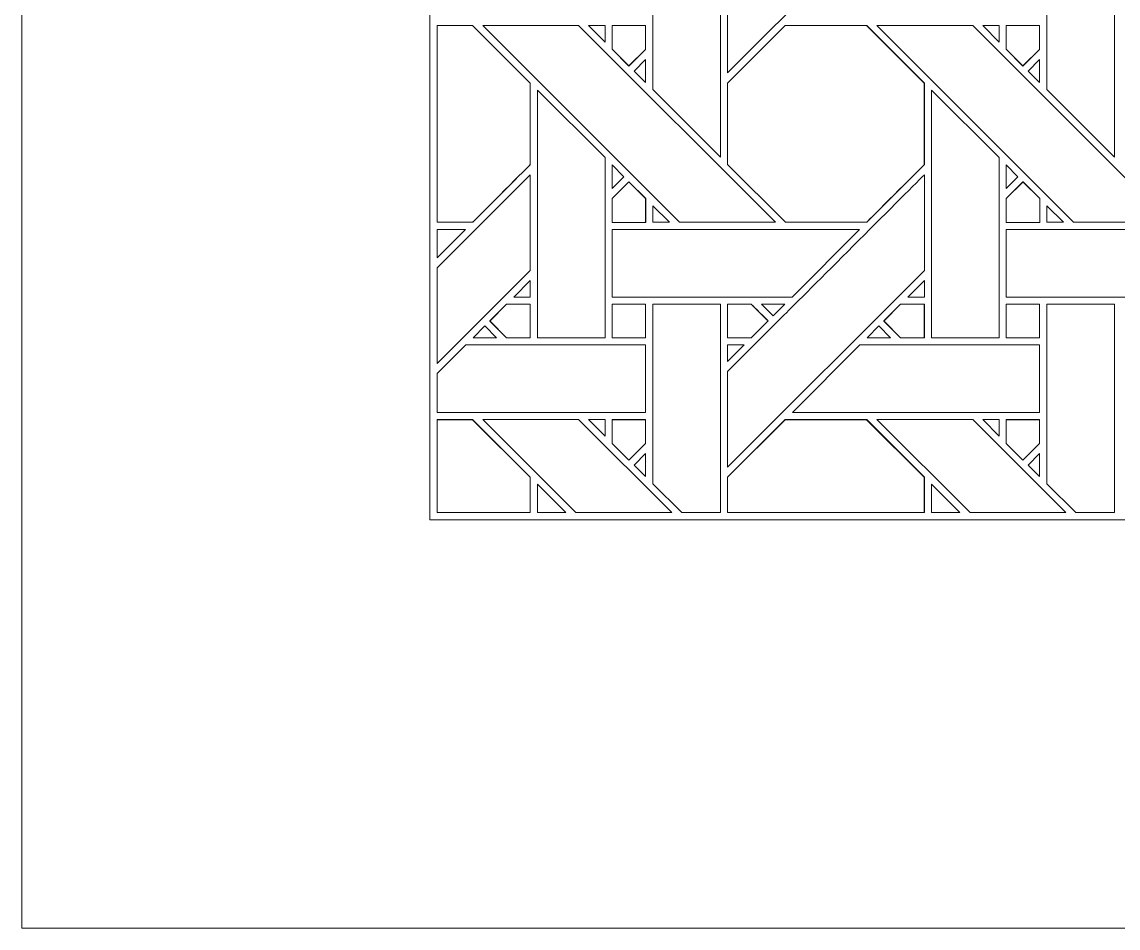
# Model space of a CAD drawing. Header units: inches. Extents: x 2.4 to 22.4, y -0.9 to 19.1.
# Drawn here: x 2.383 to 5.022, y -0.905 to 1.276 of the extents above; entities that cross this region are included whole.
import ezdxf

# ---------------------------------------------------------------- set-up
doc = ezdxf.new("R2010")
doc.units = ezdxf.units.IN
doc.header["$MEASUREMENT"] = 0
doc.layers.add('Design', color=7, linetype='Continuous', lineweight=0)

msp = doc.modelspace()

# ---------------------------------------------------------------- linework, layer by layer
at = {"layer": 'Design'}
for points, knots in [([(2.3829, 19.0948), (2.3829, 19.0948), (2.3829, -0.9052), (2.3829, -0.9052), (2.3829, -0.9052), (22.3829, -0.9052), (22.3829, -0.9052), (22.3829, -0.9052), (22.3829, 19.0948), (22.3829, 19.0948), (22.3829, 19.0948), (2.3829, 19.0948), (2.3829, 19.0948)], [0, 0, 0, 0, 1, 1, 1, 2, 2, 2, 3, 3, 3, 4, 4, 4, 4]), ([(3.3653, 18.1123), (3.3653, 18.1123), (3.3653, 0.0772), (3.3653, 0.0772), (3.3653, 0.0772), (21.4004, 0.0772), (21.4004, 0.0772), (21.4004, 0.0772), (21.4004, 18.1123), (21.4004, 18.1123), (21.4004, 18.1123), (3.3653, 18.1123), (3.3653, 18.1123)], [0, 0, 0, 0, 1, 1, 1, 2, 2, 2, 3, 3, 3, 4, 4, 4, 4]), ([(4.2182, 1.5196), (4.2676, 1.5687), (4.5001, 1.8014), (4.5555, 1.8569), (4.5555, 1.8569), (4.5555, 1.6268), (4.5555, 1.6268), (4.5555, 1.6268), (4.0818, 1.1532), (4.0818, 1.1532), (4.0818, 1.1532), (4.0818, 1.3833), (4.0818, 1.3833), (4.0818, 1.3833), (4.2182, 1.5196), (4.2182, 1.5196)], [0, 0, 0, 0, 1, 1, 1, 2, 2, 2, 3, 3, 3, 4, 4, 4, 5, 5, 5, 5]), ([(4.0647, 1.5454), (4.0647, 1.5454), (4.0647, 0.9503), (4.0647, 0.9503), (4.0647, 0.9503), (3.9018, 1.1132), (3.9018, 1.1132), (3.9018, 1.1132), (3.9018, 1.5454), (3.9018, 1.5454), (3.9018, 1.5454), (4.0647, 1.5454), (4.0647, 1.5454)], [0, 0, 0, 0, 1, 1, 1, 2, 2, 2, 3, 3, 3, 4, 4, 4, 4]), ([(5.0134, 1.5454), (5.0134, 1.5454), (5.0134, 0.9503), (5.0134, 0.9503), (5.0134, 0.9503), (4.8505, 1.1132), (4.8505, 1.1132), (4.8505, 1.1132), (4.8505, 1.5454), (4.8505, 1.5454), (4.8505, 1.5454), (5.0134, 1.5454), (5.0134, 1.5454)], [0, 0, 0, 0, 1, 1, 1, 2, 2, 2, 3, 3, 3, 4, 4, 4, 4]), ([(3.4679, 1.2674), (3.4679, 1.2674), (3.6066, 1.1287), (3.6066, 1.1287), (3.6066, 1.1287), (3.6066, 0.9324), (3.6066, 0.9324), (3.5888, 0.9145), (3.4769, 0.8028), (3.4679, 0.7938), (3.4679, 0.7938), (3.3829, 0.7938), (3.3829, 0.7938), (3.3829, 0.7938), (3.3829, 1.2674), (3.3829, 1.2674), (3.3829, 1.2674), (3.4679, 1.2674), (3.4679, 1.2674)], [0, 0, 0, 0, 1, 1, 1, 2, 2, 2, 3, 3, 3, 4, 4, 4, 5, 5, 5, 6, 6, 6, 6]), ([(3.468, 1.2674), (3.468, 1.2674), (3.6068, 1.1288), (3.6068, 1.1288), (3.6068, 1.1288), (3.6068, 0.9326), (3.6068, 0.9326), (3.5888, 0.9144), (3.4769, 0.8026), (3.4681, 0.7938), (3.4681, 0.7938), (3.3829, 0.7938), (3.3829, 0.7938), (3.3829, 0.7938), (3.3829, 1.2674), (3.3829, 1.2674), (3.3829, 1.2674), (3.468, 1.2674), (3.468, 1.2674)], [0, 0, 0, 0, 1, 1, 1, 2, 2, 2, 3, 3, 3, 4, 4, 4, 5, 5, 5, 6, 6, 6, 6]), ([(3.4923, 1.2675), (3.4923, 1.2675), (3.7232, 1.2675), (3.7232, 1.2675), (3.7232, 1.2675), (4.1969, 0.7939), (4.1969, 0.7939), (4.1969, 0.7939), (3.9658, 0.7939), (3.9658, 0.7939), (3.9658, 0.7939), (3.4923, 1.2675), (3.4923, 1.2675)], [0, 0, 0, 0, 1, 1, 1, 2, 2, 2, 3, 3, 3, 4, 4, 4, 4]), ([(3.7473, 1.2675), (3.7473, 1.2675), (3.7868, 1.2675), (3.7868, 1.2675), (3.7868, 1.2675), (3.7868, 1.2277), (3.7868, 1.2277), (3.7868, 1.2277), (3.7473, 1.2675), (3.7473, 1.2675)], [0, 0, 0, 0, 1, 1, 1, 2, 2, 2, 3, 3, 3, 3]), ([(3.8841, 1.2674), (3.8841, 1.2674), (3.8841, 1.2098), (3.8841, 1.2098), (3.8841, 1.2098), (3.8441, 1.1698), (3.8441, 1.1698), (3.8441, 1.1698), (3.8038, 1.2102), (3.8038, 1.2102), (3.8038, 1.2102), (3.8038, 1.2674), (3.8038, 1.2674), (3.8038, 1.2674), (3.8841, 1.2674), (3.8841, 1.2674)], [0, 0, 0, 0, 1, 1, 1, 2, 2, 2, 3, 3, 3, 4, 4, 4, 5, 5, 5, 5]), ([(3.8443, 1.17), (3.8443, 1.17), (3.804, 1.2103), (3.804, 1.2103), (3.804, 1.2103), (3.804, 1.2675), (3.804, 1.2675), (3.804, 1.2675), (3.8842, 1.2675), (3.8842, 1.2675), (3.8842, 1.2675), (3.8842, 1.2099), (3.8842, 1.2099), (3.8842, 1.2099), (3.8443, 1.17), (3.8443, 1.17)], [0, 0, 0, 0, 1, 1, 1, 2, 2, 2, 3, 3, 3, 4, 4, 4, 5, 5, 5, 5]), ([(4.0817, 0.933), (4.0817, 0.933), (4.0817, 1.1287), (4.0817, 1.1287), (4.0817, 1.1287), (4.2204, 1.2674), (4.2204, 1.2674), (4.2204, 1.2674), (4.4166, 1.2674), (4.4166, 1.2674), (4.4166, 1.2674), (4.5554, 1.1287), (4.5554, 1.1287), (4.5554, 1.1287), (4.5554, 0.9324), (4.5554, 0.9324), (4.5376, 0.9145), (4.4256, 0.8028), (4.4167, 0.7938), (4.4167, 0.7938), (4.2209, 0.7938), (4.2209, 0.7938), (4.2209, 0.7938), (4.0817, 0.933), (4.0817, 0.933)], [0, 0, 0, 0, 1, 1, 1, 2, 2, 2, 3, 3, 3, 4, 4, 4, 5, 5, 5, 6, 6, 6, 7, 7, 7, 8, 8, 8, 8]), ([(4.2206, 1.2675), (4.2206, 1.2675), (4.4168, 1.2675), (4.4168, 1.2675), (4.4168, 1.2675), (4.5555, 1.1288), (4.5555, 1.1288), (4.5555, 1.1288), (4.5555, 0.9326), (4.5555, 0.9326), (4.5377, 0.9146), (4.4258, 0.8029), (4.4168, 0.7939), (4.4168, 0.7939), (4.2211, 0.7939), (4.2211, 0.7939), (4.2211, 0.7939), (4.0818, 0.9331), (4.0818, 0.9331), (4.0818, 0.9331), (4.0818, 1.1288), (4.0818, 1.1288), (4.0818, 1.1288), (4.2206, 1.2675), (4.2206, 1.2675)], [0, 0, 0, 0, 1, 1, 1, 2, 2, 2, 3, 3, 3, 4, 4, 4, 5, 5, 5, 6, 6, 6, 7, 7, 7, 8, 8, 8, 8]), ([(4.441, 1.2675), (4.441, 1.2675), (4.6719, 1.2675), (4.6719, 1.2675), (4.6719, 1.2675), (5.1456, 0.7939), (5.1456, 0.7939), (5.1456, 0.7939), (4.9145, 0.7939), (4.9145, 0.7939), (4.9145, 0.7939), (4.441, 1.2675), (4.441, 1.2675)], [0, 0, 0, 0, 1, 1, 1, 2, 2, 2, 3, 3, 3, 4, 4, 4, 4]), ([(4.7355, 1.2675), (4.7355, 1.2675), (4.7355, 1.2277), (4.7355, 1.2277), (4.7355, 1.2277), (4.6961, 1.2675), (4.6961, 1.2675), (4.6961, 1.2675), (4.7355, 1.2675), (4.7355, 1.2675)], [0, 0, 0, 0, 1, 1, 1, 2, 2, 2, 3, 3, 3, 3]), ([(4.8328, 1.2674), (4.8328, 1.2674), (4.8328, 1.2098), (4.8328, 1.2098), (4.8328, 1.2098), (4.7929, 1.1698), (4.7929, 1.1698), (4.7929, 1.1698), (4.7526, 1.2102), (4.7526, 1.2102), (4.7526, 1.2102), (4.7526, 1.2674), (4.7526, 1.2674), (4.7526, 1.2674), (4.8328, 1.2674), (4.8328, 1.2674)], [0, 0, 0, 0, 1, 1, 1, 2, 2, 2, 3, 3, 3, 4, 4, 4, 5, 5, 5, 5]), ([(4.793, 1.17), (4.793, 1.17), (4.7527, 1.2103), (4.7527, 1.2103), (4.7527, 1.2103), (4.7527, 1.2675), (4.7527, 1.2675), (4.7527, 1.2675), (4.833, 1.2675), (4.833, 1.2675), (4.833, 1.2675), (4.833, 1.2099), (4.833, 1.2099), (4.833, 1.2099), (4.793, 1.17), (4.793, 1.17)], [0, 0, 0, 0, 1, 1, 1, 2, 2, 2, 3, 3, 3, 4, 4, 4, 5, 5, 5, 5]), ([(3.8842, 1.1857), (3.8842, 1.1857), (3.8842, 1.1305), (3.8842, 1.1305), (3.8842, 1.1305), (3.8565, 1.1579), (3.8565, 1.1579), (3.8565, 1.1579), (3.8842, 1.1857), (3.8842, 1.1857)], [0, 0, 0, 0, 1, 1, 1, 2, 2, 2, 3, 3, 3, 3]), ([(4.833, 1.1857), (4.833, 1.1857), (4.833, 1.1305), (4.833, 1.1305), (4.833, 1.1305), (4.8052, 1.1579), (4.8052, 1.1579), (4.8052, 1.1579), (4.833, 1.1857), (4.833, 1.1857)], [0, 0, 0, 0, 1, 1, 1, 2, 2, 2, 3, 3, 3, 3]), ([(3.7867, 0.5159), (3.7867, 0.5159), (3.6239, 0.5159), (3.6239, 0.5159), (3.6239, 0.5159), (3.6239, 1.1117), (3.6239, 1.1117), (3.6239, 1.1117), (3.7867, 0.9495), (3.7867, 0.9495), (3.7867, 0.9495), (3.7867, 0.5159), (3.7867, 0.5159)], [0, 0, 0, 0, 1, 1, 1, 2, 2, 2, 3, 3, 3, 4, 4, 4, 4]), ([(4.7354, 0.5159), (4.7354, 0.5159), (4.5727, 0.5159), (4.5727, 0.5159), (4.5727, 0.5159), (4.5727, 1.1117), (4.5727, 1.1117), (4.5727, 1.1117), (4.7354, 0.9495), (4.7354, 0.9495), (4.7354, 0.9495), (4.7354, 0.5159), (4.7354, 0.5159)], [0, 0, 0, 0, 1, 1, 1, 2, 2, 2, 3, 3, 3, 4, 4, 4, 4]), ([(3.804, 0.8753), (3.804, 0.8753), (3.804, 0.9321), (3.804, 0.9321), (3.804, 0.9321), (3.8322, 0.9035), (3.8322, 0.9035), (3.8322, 0.9035), (3.804, 0.8753), (3.804, 0.8753)], [0, 0, 0, 0, 1, 1, 1, 2, 2, 2, 3, 3, 3, 3]), ([(4.7527, 0.8753), (4.7527, 0.8753), (4.7527, 0.9321), (4.7527, 0.9321), (4.7527, 0.9321), (4.7809, 0.9035), (4.7809, 0.9035), (4.7809, 0.9035), (4.7527, 0.8753), (4.7527, 0.8753)], [0, 0, 0, 0, 1, 1, 1, 2, 2, 2, 3, 3, 3, 3]), ([(3.6068, 0.9081), (3.6068, 0.9081), (3.6068, 0.6781), (3.6068, 0.6781), (3.6068, 0.6781), (3.3829, 0.4542), (3.3829, 0.4542), (3.3829, 0.4542), (3.3829, 0.6841), (3.3829, 0.6841), (3.3829, 0.6841), (3.6068, 0.9081), (3.6068, 0.9081)], [0, 0, 0, 0, 1, 1, 1, 2, 2, 2, 3, 3, 3, 4, 4, 4, 4]), ([(4.2182, 0.5708), (4.2675, 0.6199), (4.5, 0.8526), (4.5555, 0.9081), (4.5555, 0.9081), (4.5555, 0.6781), (4.5555, 0.6781), (4.5555, 0.6781), (4.0818, 0.2044), (4.0818, 0.2044), (4.0818, 0.2044), (4.0818, 0.4345), (4.0818, 0.4345), (4.0818, 0.4345), (4.2182, 0.5708), (4.2182, 0.5708)], [0, 0, 0, 0, 1, 1, 1, 2, 2, 2, 3, 3, 3, 4, 4, 4, 5, 5, 5, 5]), ([(3.8038, 0.7935), (3.8038, 0.7935), (3.8038, 0.8508), (3.8038, 0.8508), (3.8038, 0.8508), (3.8442, 0.8911), (3.8442, 0.8911), (3.8442, 0.8911), (3.8845, 0.8508), (3.8845, 0.8508), (3.8845, 0.8508), (3.8845, 0.7935), (3.8845, 0.7935), (3.8845, 0.7935), (3.8038, 0.7935), (3.8038, 0.7935)], [0, 0, 0, 0, 1, 1, 1, 2, 2, 2, 3, 3, 3, 4, 4, 4, 5, 5, 5, 5]), ([(3.8443, 0.8912), (3.8443, 0.8912), (3.8847, 0.8509), (3.8847, 0.8509), (3.8847, 0.8509), (3.8847, 0.7936), (3.8847, 0.7936), (3.8847, 0.7936), (3.804, 0.7936), (3.804, 0.7936), (3.804, 0.7936), (3.804, 0.8509), (3.804, 0.8509), (3.804, 0.8509), (3.8443, 0.8912), (3.8443, 0.8912)], [0, 0, 0, 0, 1, 1, 1, 2, 2, 2, 3, 3, 3, 4, 4, 4, 5, 5, 5, 5]), ([(4.7526, 0.7935), (4.7526, 0.7935), (4.7526, 0.8508), (4.7526, 0.8508), (4.7526, 0.8508), (4.7929, 0.8911), (4.7929, 0.8911), (4.7929, 0.8911), (4.8332, 0.8508), (4.8332, 0.8508), (4.8332, 0.8508), (4.8332, 0.7935), (4.8332, 0.7935), (4.8332, 0.7935), (4.7526, 0.7935), (4.7526, 0.7935)], [0, 0, 0, 0, 1, 1, 1, 2, 2, 2, 3, 3, 3, 4, 4, 4, 5, 5, 5, 5]), ([(4.7931, 0.8913), (4.7931, 0.8913), (4.8334, 0.8509), (4.8334, 0.8509), (4.8334, 0.8509), (4.8334, 0.7936), (4.8334, 0.7936), (4.8334, 0.7936), (4.7527, 0.7936), (4.7527, 0.7936), (4.7527, 0.7936), (4.7527, 0.8509), (4.7527, 0.8509), (4.7527, 0.8509), (4.7931, 0.8913), (4.7931, 0.8913)], [0, 0, 0, 0, 1, 1, 1, 2, 2, 2, 3, 3, 3, 4, 4, 4, 5, 5, 5, 5]), ([(3.9416, 0.7939), (3.9416, 0.7939), (3.9019, 0.7939), (3.9019, 0.7939), (3.9019, 0.7939), (3.9019, 0.8336), (3.9019, 0.8336), (3.9019, 0.8336), (3.9416, 0.7939), (3.9416, 0.7939)], [0, 0, 0, 0, 1, 1, 1, 2, 2, 2, 3, 3, 3, 3]), ([(4.8904, 0.7939), (4.8904, 0.7939), (4.8506, 0.7939), (4.8506, 0.7939), (4.8506, 0.7939), (4.8506, 0.8336), (4.8506, 0.8336), (4.8506, 0.8336), (4.8904, 0.7939), (4.8904, 0.7939)], [0, 0, 0, 0, 1, 1, 1, 2, 2, 2, 3, 3, 3, 3]), ([(3.451, 0.7766), (3.451, 0.7766), (3.3829, 0.7085), (3.3829, 0.7085), (3.3829, 0.7085), (3.3829, 0.7766), (3.3829, 0.7766), (3.3829, 0.7766), (3.451, 0.7766), (3.451, 0.7766)], [0, 0, 0, 0, 1, 1, 1, 2, 2, 2, 3, 3, 3, 3]), ([(3.804, 0.7766), (3.804, 0.7766), (4.3997, 0.7766), (4.3997, 0.7766), (4.3997, 0.7766), (4.237, 0.6139), (4.237, 0.6139), (4.237, 0.6139), (3.804, 0.6139), (3.804, 0.6139), (3.804, 0.6139), (3.804, 0.7766), (3.804, 0.7766)], [0, 0, 0, 0, 1, 1, 1, 2, 2, 2, 3, 3, 3, 4, 4, 4, 4]), ([(4.7527, 0.6139), (4.7527, 0.6139), (4.7527, 0.7766), (4.7527, 0.7766), (4.7527, 0.7766), (5.3484, 0.7766), (5.3484, 0.7766), (5.3484, 0.7766), (5.1857, 0.6139), (5.1857, 0.6139), (5.1857, 0.6139), (4.7527, 0.6139), (4.7527, 0.6139)], [0, 0, 0, 0, 1, 1, 1, 2, 2, 2, 3, 3, 3, 4, 4, 4, 4]), ([(3.567, 0.6139), (3.567, 0.6139), (3.6068, 0.6537), (3.6068, 0.6537), (3.6068, 0.6537), (3.6068, 0.6139), (3.6068, 0.6139), (3.6068, 0.6139), (3.567, 0.6139), (3.567, 0.6139)], [0, 0, 0, 0, 1, 1, 1, 2, 2, 2, 3, 3, 3, 3]), ([(4.5158, 0.6139), (4.5158, 0.6139), (4.5555, 0.6537), (4.5555, 0.6537), (4.5555, 0.6537), (4.5555, 0.6139), (4.5555, 0.6139), (4.5555, 0.6139), (4.5158, 0.6139), (4.5158, 0.6139)], [0, 0, 0, 0, 1, 1, 1, 2, 2, 2, 3, 3, 3, 3]), ([(3.5496, 0.5965), (3.5496, 0.5965), (3.6066, 0.5965), (3.6066, 0.5965), (3.6066, 0.5965), (3.6066, 0.5157), (3.6066, 0.5157), (3.6066, 0.5157), (3.5495, 0.5157), (3.5495, 0.5157), (3.5495, 0.5157), (3.5092, 0.5561), (3.5092, 0.5561), (3.5092, 0.5561), (3.5496, 0.5965), (3.5496, 0.5965)], [0, 0, 0, 0, 1, 1, 1, 2, 2, 2, 3, 3, 3, 4, 4, 4, 5, 5, 5, 5]), ([(3.5093, 0.5562), (3.5093, 0.5562), (3.5498, 0.5967), (3.5498, 0.5967), (3.5498, 0.5967), (3.6068, 0.5967), (3.6068, 0.5967), (3.6068, 0.5967), (3.6068, 0.5159), (3.6068, 0.5159), (3.6068, 0.5159), (3.5497, 0.5159), (3.5497, 0.5159), (3.5497, 0.5159), (3.5093, 0.5562), (3.5093, 0.5562)], [0, 0, 0, 0, 1, 1, 1, 2, 2, 2, 3, 3, 3, 4, 4, 4, 5, 5, 5, 5]), ([(3.8038, 0.5157), (3.8038, 0.5157), (3.8038, 0.5965), (3.8038, 0.5965), (3.8038, 0.5965), (3.8841, 0.5965), (3.8841, 0.5965), (3.8841, 0.5965), (3.8841, 0.5157), (3.8841, 0.5157), (3.8841, 0.5157), (3.8038, 0.5157), (3.8038, 0.5157)], [0, 0, 0, 0, 1, 1, 1, 2, 2, 2, 3, 3, 3, 4, 4, 4, 4]), ([(3.804, 0.5966), (3.804, 0.5966), (3.8842, 0.5966), (3.8842, 0.5966), (3.8842, 0.5966), (3.8842, 0.5159), (3.8842, 0.5159), (3.8842, 0.5159), (3.804, 0.5159), (3.804, 0.5159), (3.804, 0.5159), (3.804, 0.5966), (3.804, 0.5966)], [0, 0, 0, 0, 1, 1, 1, 2, 2, 2, 3, 3, 3, 4, 4, 4, 4]), ([(3.9715, 0.0948), (3.9715, 0.0948), (3.9018, 0.1645), (3.9018, 0.1645), (3.9018, 0.1645), (3.9018, 0.5966), (3.9018, 0.5966), (3.9018, 0.5966), (4.0647, 0.5966), (4.0647, 0.5966), (4.0647, 0.5966), (4.0647, 0.0948), (4.0647, 0.0948), (4.0647, 0.0948), (3.9715, 0.0948), (3.9715, 0.0948)], [0, 0, 0, 0, 1, 1, 1, 2, 2, 2, 3, 3, 3, 4, 4, 4, 5, 5, 5, 5]), ([(4.1791, 0.5562), (4.1791, 0.5562), (4.1387, 0.5157), (4.1387, 0.5157), (4.1387, 0.5157), (4.0817, 0.5157), (4.0817, 0.5157), (4.0817, 0.5157), (4.0817, 0.5965), (4.0817, 0.5965), (4.0817, 0.5965), (4.1388, 0.5965), (4.1388, 0.5965), (4.1439, 0.5914), (4.1747, 0.5606), (4.1791, 0.5562)], [0, 0, 0, 0, 1, 1, 1, 2, 2, 2, 3, 3, 3, 4, 4, 4, 5, 5, 5, 5]), ([(4.1641, 0.5714), (4.1641, 0.5714), (4.1793, 0.5563), (4.1793, 0.5563), (4.1793, 0.5563), (4.1388, 0.5159), (4.1388, 0.5159), (4.1388, 0.5159), (4.0818, 0.5159), (4.0818, 0.5159), (4.0818, 0.5159), (4.0818, 0.5966), (4.0818, 0.5966), (4.0818, 0.5966), (4.1389, 0.5966), (4.1389, 0.5966), (4.1444, 0.5912), (4.1546, 0.5809), (4.1641, 0.5714)], [0, 0, 0, 0, 1, 1, 1, 2, 2, 2, 3, 3, 3, 4, 4, 4, 5, 5, 5, 6, 6, 6, 6]), ([(4.1633, 0.5966), (4.1633, 0.5966), (4.2197, 0.5966), (4.2197, 0.5966), (4.2197, 0.5966), (4.1915, 0.5685), (4.1915, 0.5685), (4.1915, 0.5685), (4.1633, 0.5966), (4.1633, 0.5966)], [0, 0, 0, 0, 1, 1, 1, 2, 2, 2, 3, 3, 3, 3]), ([(4.4983, 0.5965), (4.4983, 0.5965), (4.5554, 0.5965), (4.5554, 0.5965), (4.5554, 0.5965), (4.5554, 0.5157), (4.5554, 0.5157), (4.5554, 0.5157), (4.4983, 0.5157), (4.4983, 0.5157), (4.4983, 0.5157), (4.4579, 0.5561), (4.4579, 0.5561), (4.4579, 0.5561), (4.4983, 0.5965), (4.4983, 0.5965)], [0, 0, 0, 0, 1, 1, 1, 2, 2, 2, 3, 3, 3, 4, 4, 4, 5, 5, 5, 5]), ([(4.4581, 0.5562), (4.4581, 0.5562), (4.4985, 0.5967), (4.4985, 0.5967), (4.4985, 0.5967), (4.5555, 0.5967), (4.5555, 0.5967), (4.5555, 0.5967), (4.5555, 0.5159), (4.5555, 0.5159), (4.5555, 0.5159), (4.4984, 0.5159), (4.4984, 0.5159), (4.4984, 0.5159), (4.4581, 0.5562), (4.4581, 0.5562)], [0, 0, 0, 0, 1, 1, 1, 2, 2, 2, 3, 3, 3, 4, 4, 4, 5, 5, 5, 5]), ([(4.7526, 0.5157), (4.7526, 0.5157), (4.7526, 0.5965), (4.7526, 0.5965), (4.7526, 0.5965), (4.8328, 0.5965), (4.8328, 0.5965), (4.8328, 0.5965), (4.8328, 0.5157), (4.8328, 0.5157), (4.8328, 0.5157), (4.7526, 0.5157), (4.7526, 0.5157)], [0, 0, 0, 0, 1, 1, 1, 2, 2, 2, 3, 3, 3, 4, 4, 4, 4]), ([(4.7527, 0.5159), (4.7527, 0.5159), (4.7527, 0.5966), (4.7527, 0.5966), (4.7527, 0.5966), (4.833, 0.5966), (4.833, 0.5966), (4.833, 0.5966), (4.833, 0.5159), (4.833, 0.5159), (4.833, 0.5159), (4.7527, 0.5159), (4.7527, 0.5159)], [0, 0, 0, 0, 1, 1, 1, 2, 2, 2, 3, 3, 3, 4, 4, 4, 4]), ([(4.9202, 0.0948), (4.9202, 0.0948), (4.8505, 0.1645), (4.8505, 0.1645), (4.8505, 0.1645), (4.8505, 0.5966), (4.8505, 0.5966), (4.8505, 0.5966), (5.0134, 0.5966), (5.0134, 0.5966), (5.0134, 0.5966), (5.0134, 0.0948), (5.0134, 0.0948), (5.0134, 0.0948), (4.9202, 0.0948), (4.9202, 0.0948)], [0, 0, 0, 0, 1, 1, 1, 2, 2, 2, 3, 3, 3, 4, 4, 4, 5, 5, 5, 5]), ([(3.5255, 0.5159), (3.5255, 0.5159), (3.4689, 0.5159), (3.4689, 0.5159), (3.4689, 0.5159), (3.4972, 0.5441), (3.4972, 0.5441), (3.4972, 0.5441), (3.5255, 0.5159), (3.5255, 0.5159)], [0, 0, 0, 0, 1, 1, 1, 2, 2, 2, 3, 3, 3, 3]), ([(4.4742, 0.5159), (4.4742, 0.5159), (4.4177, 0.5159), (4.4177, 0.5159), (4.4177, 0.5159), (4.4459, 0.5441), (4.4459, 0.5441), (4.4459, 0.5441), (4.4742, 0.5159), (4.4742, 0.5159)], [0, 0, 0, 0, 1, 1, 1, 2, 2, 2, 3, 3, 3, 3]), ([(3.4518, 0.4987), (3.4518, 0.4987), (3.8842, 0.4987), (3.8842, 0.4987), (3.8842, 0.4987), (3.8842, 0.3359), (3.8842, 0.3359), (3.8842, 0.3359), (3.3829, 0.3359), (3.3829, 0.3359), (3.3829, 0.3359), (3.3829, 0.4298), (3.3829, 0.4298), (3.3829, 0.4298), (3.4518, 0.4987), (3.4518, 0.4987)], [0, 0, 0, 0, 1, 1, 1, 2, 2, 2, 3, 3, 3, 4, 4, 4, 5, 5, 5, 5]), ([(4.1217, 0.4987), (4.1217, 0.4987), (4.0818, 0.4589), (4.0818, 0.4589), (4.0818, 0.4589), (4.0818, 0.4987), (4.0818, 0.4987), (4.0818, 0.4987), (4.1217, 0.4987), (4.1217, 0.4987)], [0, 0, 0, 0, 1, 1, 1, 2, 2, 2, 3, 3, 3, 3]), ([(4.2377, 0.3359), (4.2377, 0.3359), (4.4005, 0.4987), (4.4005, 0.4987), (4.4005, 0.4987), (4.833, 0.4987), (4.833, 0.4987), (4.833, 0.4987), (4.833, 0.3359), (4.833, 0.3359), (4.833, 0.3359), (4.2377, 0.3359), (4.2377, 0.3359)], [0, 0, 0, 0, 1, 1, 1, 2, 2, 2, 3, 3, 3, 4, 4, 4, 4]), ([(3.468, 0.3188), (3.468, 0.3188), (3.6068, 0.1801), (3.6068, 0.1801), (3.6068, 0.1801), (3.6068, 0.0948), (3.6068, 0.0948), (3.6068, 0.0948), (3.3829, 0.0948), (3.3829, 0.0948), (3.3829, 0.0948), (3.3829, 0.3188), (3.3829, 0.3188), (3.3829, 0.3188), (3.468, 0.3188), (3.468, 0.3188)], [0, 0, 0, 0, 1, 1, 1, 2, 2, 2, 3, 3, 3, 4, 4, 4, 5, 5, 5, 5]), ([(3.3829, 0.3186), (3.3829, 0.3186), (3.4679, 0.3186), (3.4679, 0.3186), (3.4679, 0.3186), (3.6066, 0.1799), (3.6066, 0.1799), (3.6066, 0.1799), (3.6066, 0.0948), (3.6066, 0.0948), (3.6066, 0.0948), (3.3829, 0.0948), (3.3829, 0.0948), (3.3829, 0.0948), (3.3829, 0.3186), (3.3829, 0.3186)], [0, 0, 0, 0, 1, 1, 1, 2, 2, 2, 3, 3, 3, 4, 4, 4, 5, 5, 5, 5]), ([(3.4923, 0.3188), (3.4923, 0.3188), (3.7232, 0.3188), (3.7232, 0.3188), (3.7232, 0.3188), (3.9472, 0.0948), (3.9472, 0.0948), (3.9472, 0.0948), (3.7163, 0.0948), (3.7163, 0.0948), (3.7163, 0.0948), (3.4923, 0.3188), (3.4923, 0.3188)], [0, 0, 0, 0, 1, 1, 1, 2, 2, 2, 3, 3, 3, 4, 4, 4, 4]), ([(3.7473, 0.3188), (3.7473, 0.3188), (3.7868, 0.3188), (3.7868, 0.3188), (3.7868, 0.3188), (3.7868, 0.279), (3.7868, 0.279), (3.7868, 0.279), (3.7473, 0.3188), (3.7473, 0.3188)], [0, 0, 0, 0, 1, 1, 1, 2, 2, 2, 3, 3, 3, 3]), ([(3.8841, 0.3186), (3.8841, 0.3186), (3.8841, 0.261), (3.8841, 0.261), (3.8841, 0.261), (3.8441, 0.2211), (3.8441, 0.2211), (3.8441, 0.2211), (3.8038, 0.2614), (3.8038, 0.2614), (3.8038, 0.2614), (3.8038, 0.3186), (3.8038, 0.3186), (3.8038, 0.3186), (3.8841, 0.3186), (3.8841, 0.3186)], [0, 0, 0, 0, 1, 1, 1, 2, 2, 2, 3, 3, 3, 4, 4, 4, 5, 5, 5, 5]), ([(3.8443, 0.2212), (3.8443, 0.2212), (3.804, 0.2616), (3.804, 0.2616), (3.804, 0.2616), (3.804, 0.3188), (3.804, 0.3188), (3.804, 0.3188), (3.8842, 0.3188), (3.8842, 0.3188), (3.8842, 0.3188), (3.8842, 0.2612), (3.8842, 0.2612), (3.8842, 0.2612), (3.8443, 0.2212), (3.8443, 0.2212)], [0, 0, 0, 0, 1, 1, 1, 2, 2, 2, 3, 3, 3, 4, 4, 4, 5, 5, 5, 5]), ([(4.0817, 0.1799), (4.0817, 0.1799), (4.2204, 0.3186), (4.2204, 0.3186), (4.2204, 0.3186), (4.4166, 0.3186), (4.4166, 0.3186), (4.4166, 0.3186), (4.5554, 0.1799), (4.5554, 0.1799), (4.5554, 0.1799), (4.5554, 0.0948), (4.5554, 0.0948), (4.5554, 0.0948), (4.0817, 0.0948), (4.0817, 0.0948), (4.0817, 0.0948), (4.0817, 0.1799), (4.0817, 0.1799)], [0, 0, 0, 0, 1, 1, 1, 2, 2, 2, 3, 3, 3, 4, 4, 4, 5, 5, 5, 6, 6, 6, 6]), ([(4.0818, 0.0948), (4.0818, 0.0948), (4.0818, 0.1801), (4.0818, 0.1801), (4.0818, 0.1801), (4.2205, 0.3188), (4.2205, 0.3188), (4.2205, 0.3188), (4.4168, 0.3188), (4.4168, 0.3188), (4.4168, 0.3188), (4.5555, 0.1801), (4.5555, 0.1801), (4.5555, 0.1801), (4.5555, 0.0948), (4.5555, 0.0948), (4.5555, 0.0948), (4.0818, 0.0948), (4.0818, 0.0948)], [0, 0, 0, 0, 1, 1, 1, 2, 2, 2, 3, 3, 3, 4, 4, 4, 5, 5, 5, 6, 6, 6, 6]), ([(4.441, 0.3188), (4.441, 0.3188), (4.6719, 0.3188), (4.6719, 0.3188), (4.6719, 0.3188), (4.896, 0.0948), (4.896, 0.0948), (4.896, 0.0948), (4.6656, 0.0948), (4.6656, 0.0948), (4.6656, 0.0948), (4.441, 0.3188), (4.441, 0.3188)], [0, 0, 0, 0, 1, 1, 1, 2, 2, 2, 3, 3, 3, 4, 4, 4, 4]), ([(4.7355, 0.3188), (4.7355, 0.3188), (4.7355, 0.279), (4.7355, 0.279), (4.7355, 0.279), (4.6961, 0.3188), (4.6961, 0.3188), (4.6961, 0.3188), (4.7355, 0.3188), (4.7355, 0.3188)], [0, 0, 0, 0, 1, 1, 1, 2, 2, 2, 3, 3, 3, 3]), ([(4.8328, 0.3186), (4.8328, 0.3186), (4.8328, 0.261), (4.8328, 0.261), (4.8328, 0.261), (4.7929, 0.2211), (4.7929, 0.2211), (4.7929, 0.2211), (4.7526, 0.2614), (4.7526, 0.2614), (4.7526, 0.2614), (4.7526, 0.3186), (4.7526, 0.3186), (4.7526, 0.3186), (4.8328, 0.3186), (4.8328, 0.3186)], [0, 0, 0, 0, 1, 1, 1, 2, 2, 2, 3, 3, 3, 4, 4, 4, 5, 5, 5, 5]), ([(4.793, 0.2212), (4.793, 0.2212), (4.7527, 0.2616), (4.7527, 0.2616), (4.7527, 0.2616), (4.7527, 0.3188), (4.7527, 0.3188), (4.7527, 0.3188), (4.833, 0.3188), (4.833, 0.3188), (4.833, 0.3188), (4.833, 0.2612), (4.833, 0.2612), (4.833, 0.2612), (4.793, 0.2212), (4.793, 0.2212)], [0, 0, 0, 0, 1, 1, 1, 2, 2, 2, 3, 3, 3, 4, 4, 4, 5, 5, 5, 5]), ([(3.8842, 0.237), (3.8842, 0.237), (3.8842, 0.1818), (3.8842, 0.1818), (3.8842, 0.1818), (3.8565, 0.2092), (3.8565, 0.2092), (3.8565, 0.2092), (3.8842, 0.237), (3.8842, 0.237)], [0, 0, 0, 0, 1, 1, 1, 2, 2, 2, 3, 3, 3, 3]), ([(4.833, 0.237), (4.833, 0.237), (4.833, 0.1818), (4.833, 0.1818), (4.833, 0.1818), (4.8052, 0.2092), (4.8052, 0.2092), (4.8052, 0.2092), (4.833, 0.237), (4.833, 0.237)], [0, 0, 0, 0, 1, 1, 1, 2, 2, 2, 3, 3, 3, 3]), ([(3.6239, 0.0948), (3.6239, 0.0948), (3.6239, 0.163), (3.6239, 0.163), (3.6239, 0.163), (3.6924, 0.0948), (3.6924, 0.0948), (3.6924, 0.0948), (3.6239, 0.0948), (3.6239, 0.0948)], [0, 0, 0, 0, 1, 1, 1, 2, 2, 2, 3, 3, 3, 3]), ([(4.5727, 0.0948), (4.5727, 0.0948), (4.5727, 0.163), (4.5727, 0.163), (4.5727, 0.163), (4.6411, 0.0948), (4.6411, 0.0948), (4.6411, 0.0948), (4.5727, 0.0948), (4.5727, 0.0948)], [0, 0, 0, 0, 1, 1, 1, 2, 2, 2, 3, 3, 3, 3])]:
    msp.add_open_spline(points, degree=3, knots=knots, dxfattribs=at)

doc.saveas('drawing.dxf')
